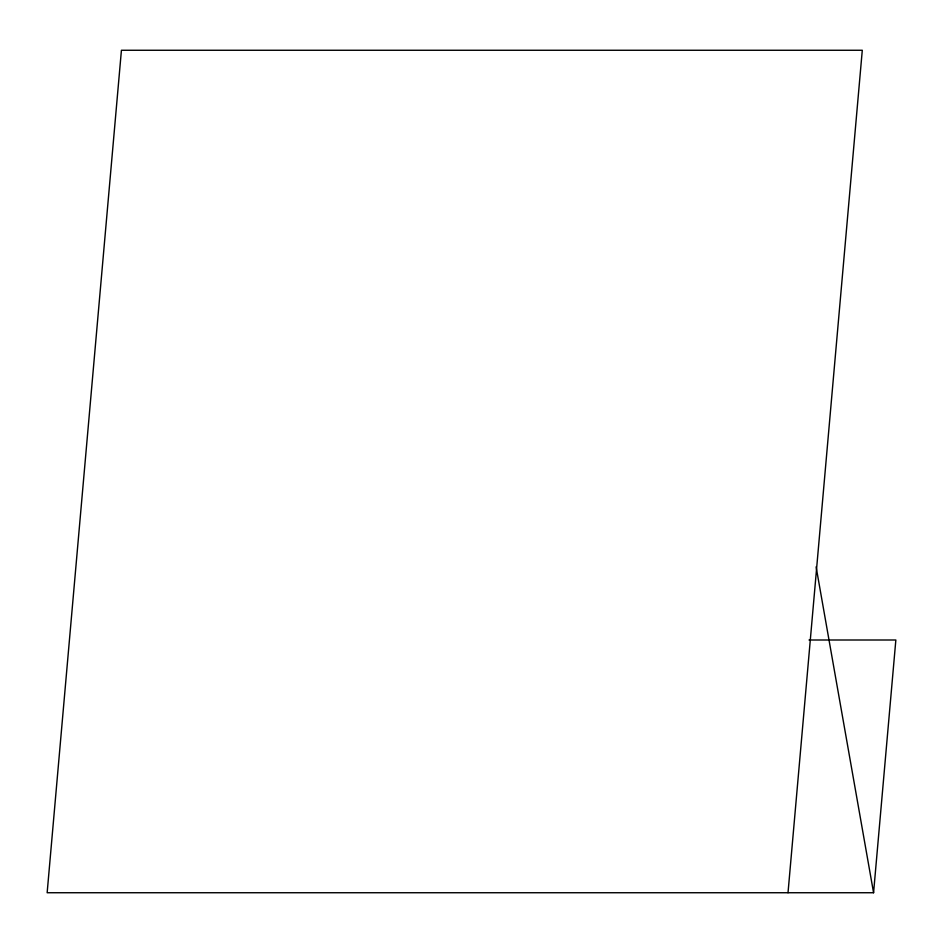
<?xml version="1.0" encoding="UTF-8"?>
<svg xmlns="http://www.w3.org/2000/svg" width="943" height="943" viewBox="0 0 943 943"><rect width="100%" height="100%" fill="white"/><g stroke="black" fill="none" stroke-linecap="round" stroke-linejoin="round"><path stroke-width="1.41" d="M788.018 892.738L862.291 50.262L121.423 50.262L47.15 892.738L873.572 892.738L895.85 640.002L809.011 640.002M816.108 566.849L873.572 892.738"/></g></svg>
